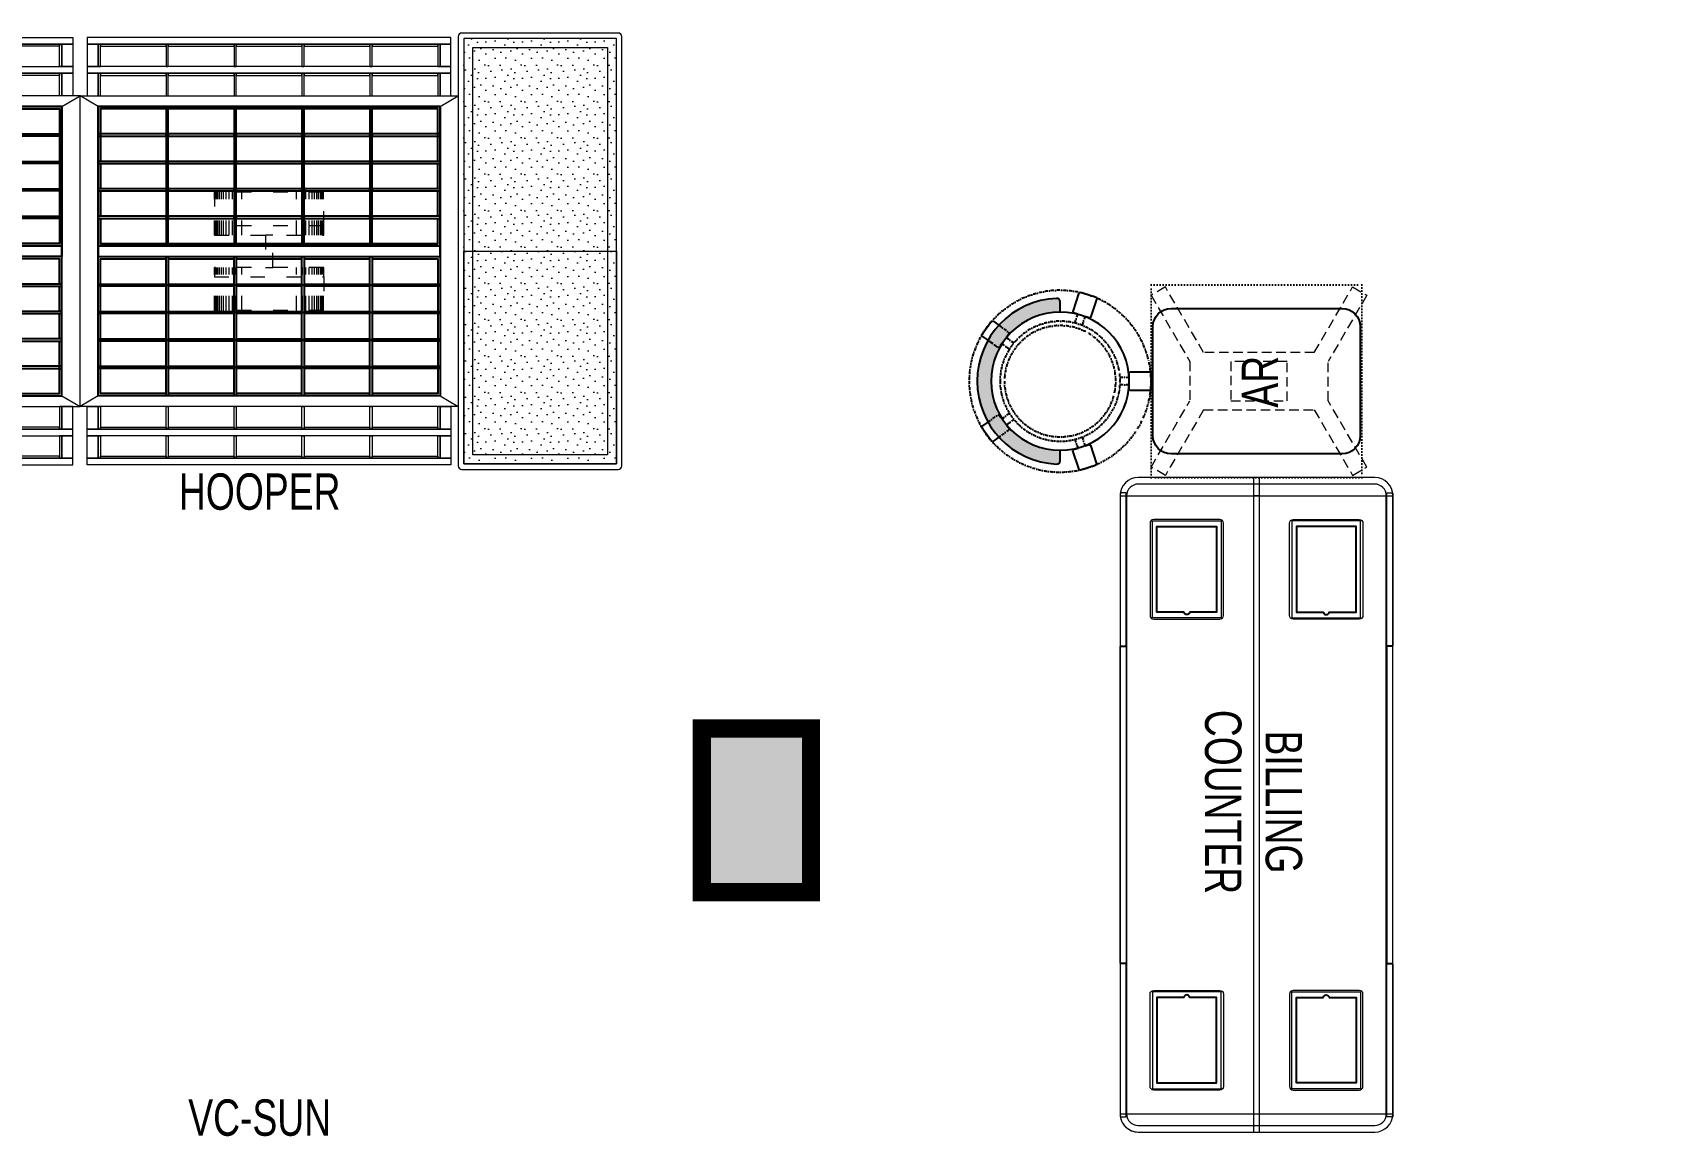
# Model space of a CAD drawing. Header units: feet. Extents: x 3559185 to 3582052, y -5471326 to -5463636.
# Drawn here: x 3564262 to 3568762, y -5468383 to -5465343 of the extents above; entities that cross this region are included whole.
import ezdxf

# ---------------------------------------------------------------- set-up
doc = ezdxf.new("R2010")
doc.units = ezdxf.units.FT
doc.header["$LTSCALE"] = 33
doc.header["$MEASUREMENT"] = 0
for name, pattern in [('ACAD_ISO03W100', [30, 12, -18]), ('DASHDOT2', [0.5, 0.25, -0.125, 0, -0.125]), ('DOT', [0.25, 0, -0.25]), ('HIDDEN2', [4.7624999999999975, 3.174999999999998, -1.587499999999999]), ('HIDDENX2', [0.75, 0.5, -0.25])]:
    doc.linetypes.add(name, pattern=pattern)
for name, color, linetype, lineweight in [('Column', 243, 'Continuous', 9), ('HATCH', 9, 'Continuous', 9), ('LENS-DIM', 252, 'Continuous', 5), ('LENS-HATCH', 251, 'Continuous', 5), ('LENS-TEXT', 31, 'Continuous', 5), ('LENS_DIMENSION', 193, 'Continuous', 0), ('LK-FF&E FLOOR', 1, 'Continuous', 9), ('LK-MIRROR', 133, 'Continuous', 13), ('LN-ELEVATION-1', 81, 'Continuous', 25), ('LN-ELEVATION-2', 103, 'Continuous', 20), ('LN-ELEVATION-3', 125, 'Continuous', 18), ('LN-ELEVATION-4', 145, 'Continuous', 13), ('LN-ELEVATION-5', 167, 'Continuous', 5), ('PLANO-TXT', 252, 'Continuous', 5)]:
    doc.layers.add(name, color=color, linetype=linetype, lineweight=lineweight)
doc.styles.add('LK TXT', font='GILC____.TTF', dxfattribs={"height": 100})

# ---------------------------------------------------------------- blocks, each defined once
blk = doc.blocks.new('A$C12d2271f')
at = {"layer": 'Column'}
h = blk.add_hatch(color=8, dxfattribs=at)
h.dxf.hatch_style = 1
h.paths.add_polyline_path([(-12700, 4050), (-12700, 3600), (-12400, 3600), (-12400, 4050)])
h.paths.add_polyline_path([(-12870, 7650), (-12870, 7400), (-12440, 7400), (-12440, 7650)])
h.paths.add_polyline_path([(-12870, 280), (-12870, 0), (-12440, 0), (-12440, 280)])
h.paths.add_polyline_path([(-15950, 4050), (-15950, 3600), (-15650, 3600), (-15650, 4050)])
h.paths.add_polyline_path([(-16110, 280), (-16110, 0), (-15680, 0), (-15680, 280)])
h.paths.add_polyline_path([(-19100, 280), (-19100, 0), (-18670, 0), (-18670, 280)])
h.paths.add_polyline_path([(-19100, 7650), (-19100, 7400), (-18670, 7400), (-18670, 7650)])
h.paths.add_polyline_path([(-16110, 7650), (-16110, 7400), (-15680, 7400), (-15680, 7650)])
h.paths.add_polyline_path([(-21990, 7650), (-21990, 7200), (-21690, 7200), (-21690, 7650)])
h.paths.add_polyline_path([(-21990, 4050), (-21990, 3600), (-21690, 3600), (-21690, 4050)])
h.paths.add_polyline_path([(-21990, 450), (-21990, 0), (-21690, 0), (-21690, 450)])
blk.add_lwpolyline([(-15950, 3600), (-15950, 4050), (-15650, 4050), (-15650, 3600)], close=True, dxfattribs=at)
blk = doc.blocks.new('ffgd')
at = {"layer": 'LN-ELEVATION-4', "linetype": 'ACAD_ISO03W100', "ltscale": 0.1}
blk.add_lwpolyline([(0, 47.31184294237753), (0, -41.46233547315932), (-20, -41.46233547315932), (-20, 47.31184294237753)], close=True, dxfattribs=at)
at = {"layer": 'LN-ELEVATION-5', "linetype": 'ACAD_ISO03W100', "ltscale": 0.1}
for p, q in [((-159.8999999999068, 165.715584376594), (-159.8999999999068, 47.31184294237753)), ((-159.6999999997206, 165.715584376594), (-159.6999999997206, 47.31184294237753)), ((-159.3999999999068, 165.715584376594), (-159.3999999999068, 47.31184294237753)), ((-159, 165.715584376594), (-159, 47.31184294237753)), ((-158.5, 165.715584376594), (-158.5, 47.31184294237753)), ((-157.8999999999068, 165.715584376594), (-157.8999999999068, 47.31184294237753)), ((-157.1000000000931, 165.715584376594), (-157.1000000000931, 47.31184294237753)), ((-156.1000000000931, 165.715584376594), (-156.1000000000931, 47.31184294237753)), ((-154.1000000000931, 165.715584376594), (-154.1000000000931, 47.31184294237753)), ((-151.1000000000931, 165.715584376594), (-151.1000000000931, 47.31184294237753)), ((-146.1000000000931, 165.715584376594), (-146.1000000000931, 47.31184294237753)), ((-141.1000000000931, 165.715584376594), (-141.1000000000931, 47.31184294237753)), ((-135.1000000000931, 165.715584376594), (-135.1000000000931, 47.31184294237753)), ((-128.1000000000931, 165.715584376594), (-128.1000000000931, 47.31184294237753)), ((-120.1000000000931, 165.715584376594), (-120.1000000000931, 47.31184294237753)), ((-111.1000000000931, 165.715584376594), (-111.1000000000931, 47.31184294237753)), ((-102.1000000000931, 165.715584376594), (-102.1000000000931, 47.31184294237753)), ((-85, 165.715584376594), (-85, 47.31184294237753)), ((65, 165.715584376594), (65, 47.31184294237753)), ((82.10000000009315, 165.715584376594), (82.10000000009315, 47.31184294237753)), ((91.10000000009312, 165.715584376594), (91.10000000009312, 47.31184294237753)), ((100.1000000000931, 165.715584376594), (100.1000000000931, 47.31184294237753)), ((108.1000000000931, 165.715584376594), (108.1000000000931, 47.31184294237753)), ((115.1000000000931, 165.715584376594), (115.1000000000931, 47.31184294237753)), ((121.1000000000931, 165.715584376594), (121.1000000000931, 47.31184294237753)), ((126.1000000000931, 165.715584376594), (126.1000000000931, 47.31184294237753)), ((131.1000000000931, 165.715584376594), (131.1000000000931, 47.31184294237753)), ((134.1000000000931, 165.715584376594), (134.1000000000931, 47.31184294237753)), ((136.1000000000931, 165.715584376594), (136.1000000000931, 47.31184294237753)), ((137.1000000000931, 165.715584376594), (137.1000000000931, 47.31184294237753)), ((137.8999999999068, 165.715584376594), (137.8999999999068, 47.31184294237753)), ((138.5, 165.715584376594), (138.5, 47.31184294237753)), ((139, 165.715584376594), (139, 47.31184294237753)), ((139.3999999999067, 165.715584376594), (139.3999999999067, 47.31184294237753)), ((139.6999999997206, 165.715584376594), (139.6999999997206, 47.31184294237753)), ((139.8999999999068, 165.715584376594), (139.8999999999068, 47.31184294237753)), ((-159.8999999999068, -41.46233547315932), (-159.8999999999068, -159.8660769073758)), ((-159.6999999997206, -41.46233547315932), (-159.6999999997206, -159.8660769073758)), ((-159.3999999999068, -41.46233547315932), (-159.3999999999068, -159.8660769073758)), ((-159, -41.46233547315932), (-159, -159.8660769073758)), ((-158.5, -41.46233547315932), (-158.5, -159.8660769073758)), ((-157.8999999999068, -41.46233547315932), (-157.8999999999068, -159.8660769073758)), ((-157.1000000000931, -41.46233547315932), (-157.1000000000931, -159.8660769073758)), ((-156.1000000000931, -41.46233547315932), (-156.1000000000931, -159.8660769073758)), ((-154.1000000000931, -41.46233547315932), (-154.1000000000931, -159.8660769073758)), ((-151.1000000000931, -41.46233547315932), (-151.1000000000931, -159.8660769073758)), ((-146.1000000000931, -41.46233547315932), (-146.1000000000931, -159.8660769073758)), ((-141.1000000000931, -41.46233547315932), (-141.1000000000931, -159.8660769073758)), ((-135.1000000000931, -41.46233547315932), (-135.1000000000931, -159.8660769073758)), ((-128.1000000000931, -41.46233547315932), (-128.1000000000931, -159.8660769073758)), ((-120.1000000000931, -41.46233547315932), (-120.1000000000931, -159.8660769073758)), ((-111.1000000000931, -41.46233547315932), (-111.1000000000931, -159.8660769073758)), ((-102.1000000000931, -41.46233547315932), (-102.1000000000931, -159.8660769073758)), ((-85, -41.46233547315932), (-85, -159.8660769073758)), ((65, -41.46233547315932), (65, -159.8660769073758)), ((82.10000000009315, -41.46233547315932), (82.10000000009315, -159.8660769073758)), ((91.10000000009312, -41.46233547315932), (91.10000000009312, -159.8660769073758)), ((100.1000000000931, -41.46233547315932), (100.1000000000931, -159.8660769073758)), ((108.1000000000931, -41.46233547315932), (108.1000000000931, -159.8660769073758)), ((115.1000000000931, -41.46233547315932), (115.1000000000931, -159.8660769073758)), ((121.1000000000931, -41.46233547315932), (121.1000000000931, -159.8660769073758)), ((126.1000000000931, -41.46233547315932), (126.1000000000931, -159.8660769073758)), ((131.1000000000931, -41.46233547315932), (131.1000000000931, -159.8660769073758)), ((134.1000000000931, -41.46233547315932), (134.1000000000931, -159.8660769073758)), ((136.1000000000931, -41.46233547315932), (136.1000000000931, -159.8660769073758)), ((137.1000000000931, -41.46233547315932), (137.1000000000931, -159.8660769073758)), ((137.8999999999068, -41.46233547315932), (137.8999999999068, -159.8660769073758)), ((138.5, -41.46233547315932), (138.5, -159.8660769073758)), ((139, -41.46233547315932), (139, -159.8660769073758)), ((139.3999999999067, -41.46233547315932), (139.3999999999067, -159.8660769073758)), ((139.6999999997206, -41.46233547315932), (139.6999999997206, -159.8660769073758)), ((139.8999999999068, -41.46233547315932), (139.8999999999068, -159.8660769073758))]:
    blk.add_line(p, q, dxfattribs=at)
for points in [[(140, 72.9897628070321), (140, 165.715584376594), (-160, 165.715584376594), (-160, 72.9897628070321)], [(140, -67.14025533781387), (140, -159.8660769073758), (-160, -159.8660769073758), (-160, -67.14025533781387)]]:
    blk.add_lwpolyline(points, dxfattribs=at)
for points in [[(140, 72.9897628070321), (140, 47.31184294237753), (-160, 47.31184294237753), (-160, 72.9897628070321)], [(140, -41.46233547315932), (140, -67.14025533781387), (-160, -67.14025533781387), (-160, -41.46233547315932)]]:
    blk.add_lwpolyline(points, close=True, dxfattribs=at)
blk = doc.blocks.new('EURO 1040 x 1175')
at = {"layer": 'LN-ELEVATION-1'}
for points in [[(-470, -327.434990927577), (470, -327.434990927577), (470, 467.5650090724229), (-470, 467.5650090724229)], [(-470, 85.06500907242298), (470, 85.06500907242298), (470, 467.5650090724229), (-470, 467.5650090724229)], [(-283.2000000029802, 85.06500907242298), (-277.2000000029802, 85.06500907242298), (-277.2000000029802, 467.5650090724229), (-283.2000000029802, 467.5650090724229)], [(-96.40000000596046, 85.06500907242298), (-90.40000000596045, 85.06500907242298), (-90.40000000596045, 467.5650090724229), (-96.40000000596046, 467.5650090724229)], [(90.3999999910593, 85.06500907242298), (96.3999999910593, 85.06500907242298), (96.3999999910593, 467.5650090724229), (90.3999999910593, 467.5650090724229)], [(277.1999999880791, 85.06500907242298), (283.1999999880791, 85.06500907242298), (283.1999999880791, 467.5650090724229), (277.1999999880791, 467.5650090724229)], [(-470.0000000149008, 386.565009072423), (-283.2000000029802, 386.565009072423), (-283.2000000029802, 392.565009072423), (-470.0000000149008, 392.565009072423)], [(-277.2000000178814, 386.565009072423), (-96.40000000596046, 386.565009072423), (-96.40000000596046, 392.565009072423), (-277.2000000178814, 392.565009072423)], [(-90.40000002086165, 386.565009072423), (90.3999999910593, 386.565009072423), (90.3999999910593, 392.565009072423), (-90.40000002086165, 392.565009072423)], [(96.39999997615817, 386.565009072423), (277.1999999880791, 386.565009072423), (277.1999999880791, 392.565009072423), (96.39999997615817, 392.565009072423)], [(283.1999999880791, 386.565009072423), (470, 386.565009072423), (470, 392.565009072423), (283.1999999880791, 392.565009072423)], [(-470.0000000149008, 311.190009072423), (-283.2000000029802, 311.190009072423), (-283.2000000029802, 317.190009072423), (-470.0000000149008, 317.190009072423)], [(-277.2000000178814, 311.190009072423), (-96.40000000596046, 311.190009072423), (-96.40000000596046, 317.190009072423), (-277.2000000178814, 317.190009072423)], [(-90.40000002086165, 311.190009072423), (90.3999999910593, 311.190009072423), (90.3999999910593, 317.190009072423), (-90.40000002086165, 317.190009072423)], [(96.39999997615817, 311.190009072423), (277.1999999880791, 311.190009072423), (277.1999999880791, 317.190009072423), (96.39999997615817, 317.190009072423)], [(283.1999999880791, 311.190009072423), (470, 311.190009072423), (470, 317.190009072423), (283.1999999880791, 317.190009072423)], [(-470.0000000149008, 235.815009072423), (-283.2000000029802, 235.815009072423), (-283.2000000029802, 241.815009072423), (-470.0000000149008, 241.815009072423)], [(-277.2000000178814, 235.815009072423), (-96.40000000596046, 235.815009072423), (-96.40000000596046, 241.815009072423), (-277.2000000178814, 241.815009072423)], [(-90.40000002086165, 235.815009072423), (90.3999999910593, 235.815009072423), (90.3999999910593, 241.815009072423), (-90.40000002086165, 241.815009072423)], [(96.39999997615817, 235.815009072423), (277.1999999880791, 235.815009072423), (277.1999999880791, 241.815009072423), (96.39999997615817, 241.815009072423)], [(283.1999999880791, 235.815009072423), (470, 235.815009072423), (470, 241.815009072423), (283.1999999880791, 241.815009072423)], [(-470.0000000149008, 160.440009072423), (-283.2000000029802, 160.440009072423), (-283.2000000029802, 166.440009072423), (-470.0000000149008, 166.440009072423)], [(-277.2000000178814, 160.440009072423), (-96.40000000596046, 160.440009072423), (-96.40000000596046, 166.440009072423), (-277.2000000178814, 166.440009072423)], [(-90.40000002086165, 160.440009072423), (90.3999999910593, 160.440009072423), (90.3999999910593, 166.440009072423), (-90.40000002086165, 166.440009072423)], [(96.39999997615817, 160.440009072423), (277.1999999880791, 160.440009072423), (277.1999999880791, 166.440009072423), (96.39999997615817, 166.440009072423)], [(283.1999999880791, 160.440009072423), (470, 160.440009072423), (470, 166.440009072423), (283.1999999880791, 166.440009072423)], [(-470, 85.06500907242298), (470, 85.06500907242298), (470, 55.06500907242298), (-470, 55.06500907242298)], [(-470, 55.06500907242298), (470, 55.06500907242298), (470, -327.434990927577), (-470, -327.434990927577)], [(-283.2000000029802, 55.06500907242298), (-277.2000000029802, 55.06500907242298), (-277.2000000029802, -327.434990927577), (-283.2000000029802, -327.434990927577)], [(-96.40000000596046, 55.06500907242298), (-90.40000000596045, 55.06500907242298), (-90.40000000596045, -327.434990927577), (-96.40000000596046, -327.434990927577)], [(90.3999999910593, 55.06500907242298), (96.3999999910593, 55.06500907242298), (96.3999999910593, -327.434990927577), (90.3999999910593, -327.434990927577)], [(277.1999999880791, 55.06500907242298), (283.1999999880791, 55.06500907242298), (283.1999999880791, -327.434990927577), (277.1999999880791, -327.434990927577)], [(-470.0000000149008, -20.30999092757702), (-283.2000000029802, -20.30999092757702), (-283.2000000029802, -26.30999092757702), (-470.0000000149008, -26.30999092757702)], [(-277.2000000178814, -20.30999092757702), (-96.40000000596046, -20.30999092757702), (-96.40000000596046, -26.30999092757702), (-277.2000000178814, -26.30999092757702)], [(-90.40000002086165, -20.30999092757702), (90.3999999910593, -20.30999092757702), (90.3999999910593, -26.30999092757702), (-90.40000002086165, -26.30999092757702)], [(96.39999997615817, -20.30999092757702), (277.1999999880791, -20.30999092757702), (277.1999999880791, -26.30999092757702), (96.39999997615817, -26.30999092757702)], [(283.1999999880791, -20.30999092757702), (470, -20.30999092757702), (470, -26.30999092757702), (283.1999999880791, -26.30999092757702)], [(-470.0000000149008, -95.68499092757702), (-283.2000000029802, -95.68499092757702), (-283.2000000029802, -101.684990927577), (-470.0000000149008, -101.684990927577)], [(-277.2000000178814, -95.68499092757702), (-96.40000000596046, -95.68499092757702), (-96.40000000596046, -101.684990927577), (-277.2000000178814, -101.684990927577)], [(-90.40000002086165, -95.68499092757702), (90.3999999910593, -95.68499092757702), (90.3999999910593, -101.684990927577), (-90.40000002086165, -101.684990927577)], [(96.39999997615817, -95.68499092757702), (277.1999999880791, -95.68499092757702), (277.1999999880791, -101.684990927577), (96.39999997615817, -101.684990927577)], [(283.1999999880791, -95.68499092757702), (470, -95.68499092757702), (470, -101.684990927577), (283.1999999880791, -101.684990927577)], [(-470.0000000149008, -171.059990927577), (-283.2000000029802, -171.059990927577), (-283.2000000029802, -177.059990927577), (-470.0000000149008, -177.059990927577)], [(-277.2000000178814, -171.059990927577), (-96.40000000596046, -171.059990927577), (-96.40000000596046, -177.059990927577), (-277.2000000178814, -177.059990927577)], [(-90.40000002086165, -171.059990927577), (90.3999999910593, -171.059990927577), (90.3999999910593, -177.059990927577), (-90.40000002086165, -177.059990927577)], [(96.39999997615817, -171.059990927577), (277.1999999880791, -171.059990927577), (277.1999999880791, -177.059990927577), (96.39999997615817, -177.059990927577)], [(283.1999999880791, -171.059990927577), (470, -171.059990927577), (470, -177.059990927577), (283.1999999880791, -177.059990927577)], [(-470.0000000149008, -246.434990927577), (-283.2000000029802, -246.434990927577), (-283.2000000029802, -252.434990927577), (-470.0000000149008, -252.434990927577)], [(-277.2000000178814, -246.434990927577), (-96.40000000596046, -246.434990927577), (-96.40000000596046, -252.434990927577), (-277.2000000178814, -252.434990927577)], [(-90.40000002086165, -246.434990927577), (90.3999999910593, -246.434990927577), (90.3999999910593, -252.434990927577), (-90.40000002086165, -252.434990927577)], [(96.39999997615817, -246.434990927577), (277.1999999880791, -246.434990927577), (277.1999999880791, -252.434990927577), (96.39999997615817, -252.434990927577)], [(283.1999999880791, -246.434990927577), (470, -246.434990927577), (470, -252.434990927577), (283.1999999880791, -252.434990927577)]]:
    blk.add_lwpolyline(points, close=True, dxfattribs=at)
for points in [[(-283.2000000029802, 461.5650090724228), (-464, 461.5650090724228), (-464, 317.190009072423)], [(-96.40000000596046, 461.5650090724228), (-277.2000000029802, 461.5650090724228)], [(90.3999999910593, 461.5650090724228), (-90.40000000596045, 461.5650090724228)], [(277.1999999880791, 461.5650090724228), (96.3999999910593, 461.5650090724228)], [(464, 317.190009072423), (464, 461.5650090724228), (283.1999999880791, 461.5650090724228)], [(-464, 311.190009072423), (-464, 241.815009072423)], [(464, 241.815009072423), (464, 311.190009072423)], [(-464, 235.815009072423), (-464, 166.440009072423)], [(464, 166.440009072423), (464, 235.815009072423)], [(-464, 160.440009072423), (-464, 91.06500907242297), (-283.2000000029802, 91.06500907242297)], [(283.1999999880791, 91.06500907242297), (464, 91.06500907242297), (464, 160.440009072423)], [(-277.2000000029802, 91.06500907242297), (-96.40000000596046, 91.06500907242297)], [(-90.40000000596045, 91.06500907242297), (90.3999999910593, 91.06500907242297)], [(96.3999999910593, 91.06500907242297), (277.1999999880791, 91.06500907242297)], [(-464, -20.30999092757702), (-464, 49.06500907242298), (-283.2000000029802, 49.06500907242298)], [(-277.2000000029802, 49.06500907242298), (-96.40000000596046, 49.06500907242298)], [(-90.40000000596045, 49.06500907242298), (90.3999999910593, 49.06500907242298)], [(96.3999999910593, 49.06500907242298), (277.1999999880791, 49.06500907242298)], [(283.1999999880791, 49.06500907242298), (464, 49.06500907242298), (464, -20.30999092757702)], [(-464, -95.68499092757702), (-464, -26.30999092757702)], [(464, -26.30999092757702), (464, -95.68499092757702)], [(-464, -171.059990927577), (-464, -101.684990927577)], [(464, -101.684990927577), (464, -171.059990927577)], [(-283.2000000029802, -321.434990927577), (-464, -321.434990927577), (-464, -177.059990927577)], [(464, -177.059990927577), (464, -321.434990927577), (283.1999999880791, -321.434990927577)], [(-96.40000000596046, -321.434990927577), (-277.2000000029802, -321.434990927577)], [(90.3999999910593, -321.434990927577), (-90.40000000596045, -321.434990927577)], [(277.1999999880791, -321.434990927577), (96.3999999910593, -321.434990927577)]]:
    blk.add_lwpolyline(points, dxfattribs=at)
at = {"layer": 'LN-ELEVATION-2'}
blk.add_lwpolyline([(-520, -357.434990927577), (520, -357.434990927577), (520, 497.5650090724228), (-520, 497.5650090724228)], close=True, dxfattribs=at)
for points in [[(-470, 467.5650090724229), (-520, 497.5650090724228)], [(470, 467.5650090724229), (520, 497.5650090724228)], [(-470, -327.434990927577), (-520, -357.434990927577)], [(470, -327.434990927577), (520, -357.434990927577)]]:
    blk.add_lwpolyline(points, dxfattribs=at)
at = {"layer": 'LN-ELEVATION-3'}
for points in [[(-500, 559.5650090724229), (500, 559.5650090724229), (500, 577.5650090724228), (-500, 577.5650090724228)], [(-500, 497.5650090724228), (-470, 497.5650090724228), (-470, 559.5650090724229), (-500, 559.5650090724229)], [(470, 497.5650090724228), (500, 497.5650090724228), (500, 559.5650090724229), (470, 559.5650090724229)], [(-500, -357.434990927577), (-470, -357.434990927577), (-470, -419.434990927577), (-500, -419.434990927577)], [(470, -357.434990927577), (500, -357.434990927577), (500, -419.434990927577), (470, -419.434990927577)], [(-500, -419.434990927577), (500, -419.434990927577), (500, -437.4349909275768), (-500, -437.4349909275768)]]:
    blk.add_lwpolyline(points, close=True, dxfattribs=at)
at = {"layer": 'LN-ELEVATION-4'}
for points in [[(-500, 639.5650090724228), (500, 639.5650090724228), (500, 657.565009072423), (-500, 657.565009072423)], [(-500, 577.5650090724228), (-470, 577.5650090724228), (-470, 639.5650090724228), (-500, 639.5650090724228)], [(470, 577.5650090724228), (500, 577.5650090724228), (500, 639.5650090724228), (470, 639.5650090724228)], [(-470, 497.5650090724228), (-464, 497.5650090724228), (-464, 559.5650090724229), (-470, 559.5650090724229)], [(-464, 553.565009072423), (-283.2000000029802, 553.565009072423), (-283.2000000029802, 559.5650090724229), (-464, 559.5650090724229)], [(-283.2000000029802, 497.5650090724228), (-277.2000000029802, 497.5650090724228), (-277.2000000029802, 559.5650090724229), (-283.2000000029802, 559.5650090724229)], [(-277.2000000029802, 553.565009072423), (-96.40000000596046, 553.565009072423), (-96.40000000596046, 559.5650090724229), (-277.2000000029802, 559.5650090724229)], [(-96.40000000596046, 497.5650090724228), (-90.40000000596045, 497.5650090724228), (-90.40000000596045, 559.5650090724229), (-96.40000000596046, 559.5650090724229)], [(-90.40000000596045, 553.565009072423), (90.3999999910593, 553.565009072423), (90.3999999910593, 559.5650090724229), (-90.40000000596045, 559.5650090724229)], [(90.3999999910593, 497.5650090724228), (96.3999999910593, 497.5650090724228), (96.3999999910593, 559.5650090724229), (90.3999999910593, 559.5650090724229)], [(96.3999999910593, 553.565009072423), (277.1999999880791, 553.565009072423), (277.1999999880791, 559.5650090724229), (96.3999999910593, 559.5650090724229)], [(277.1999999880791, 497.5650090724228), (283.1999999880791, 497.5650090724228), (283.1999999880791, 559.5650090724229), (277.1999999880791, 559.5650090724229)], [(283.1999999880791, 553.565009072423), (463.9999999850988, 553.565009072423), (463.9999999850988, 559.5650090724229), (283.1999999880791, 559.5650090724229)], [(464, 497.5650090724228), (470, 497.5650090724228), (470, 559.5650090724229), (464, 559.5650090724229)], [(-470, -357.434990927577), (-464, -357.434990927577), (-464, -419.434990927577), (-470, -419.434990927577)], [(-283.2000000029802, -357.434990927577), (-277.2000000029802, -357.434990927577), (-277.2000000029802, -419.434990927577), (-283.2000000029802, -419.434990927577)], [(-96.40000000596046, -357.434990927577), (-90.40000000596045, -357.434990927577), (-90.40000000596045, -419.434990927577), (-96.40000000596046, -419.434990927577)], [(90.3999999910593, -357.434990927577), (96.3999999910593, -357.434990927577), (96.3999999910593, -419.434990927577), (90.3999999910593, -419.434990927577)], [(277.1999999880791, -357.434990927577), (283.1999999880791, -357.434990927577), (283.1999999880791, -419.434990927577), (277.1999999880791, -419.434990927577)], [(464, -357.434990927577), (470, -357.434990927577), (470, -419.434990927577), (464, -419.434990927577)], [(-500, -437.4349909275768), (-470, -437.4349909275768), (-470, -499.4349909275769), (-500, -499.4349909275769)], [(-464, -413.4349909275768), (-283.2000000029802, -413.4349909275768), (-283.2000000029802, -419.434990927577), (-464, -419.434990927577)], [(-277.2000000029802, -413.4349909275768), (-96.40000000596046, -413.4349909275768), (-96.40000000596046, -419.434990927577), (-277.2000000029802, -419.434990927577)], [(-90.40000000596045, -413.4349909275768), (90.3999999910593, -413.4349909275768), (90.3999999910593, -419.434990927577), (-90.40000000596045, -419.434990927577)], [(96.3999999910593, -413.4349909275768), (277.1999999880791, -413.4349909275768), (277.1999999880791, -419.434990927577), (96.3999999910593, -419.434990927577)], [(283.1999999880791, -413.4349909275768), (463.9999999850988, -413.4349909275768), (463.9999999850988, -419.434990927577), (283.1999999880791, -419.434990927577)], [(470, -437.4349909275768), (500, -437.4349909275768), (500, -499.4349909275769), (470, -499.4349909275769)], [(-500, -499.4349909275769), (500, -499.4349909275769), (500, -517.434990927577), (-500, -517.434990927577)]]:
    blk.add_lwpolyline(points, close=True, dxfattribs=at)
at = {"layer": 'LN-ELEVATION-5'}
for points in [[(-470, 577.5650090724228), (-464, 577.5650090724228), (-464, 639.5650090724228), (-470, 639.5650090724228)], [(-464, 633.565009072423), (-283.2000000029802, 633.565009072423), (-283.2000000029802, 639.5650090724228), (-464, 639.5650090724228)], [(-283.2000000029802, 577.5650090724228), (-277.2000000029802, 577.5650090724228), (-277.2000000029802, 639.5650090724228), (-283.2000000029802, 639.5650090724228)], [(-277.2000000029802, 633.565009072423), (-96.40000000596046, 633.565009072423), (-96.40000000596046, 639.5650090724228), (-277.2000000029802, 639.5650090724228)], [(-96.40000000596046, 577.5650090724228), (-90.40000000596045, 577.5650090724228), (-90.40000000596045, 639.5650090724228), (-96.40000000596046, 639.5650090724228)], [(-90.40000000596045, 633.565009072423), (90.3999999910593, 633.565009072423), (90.3999999910593, 639.5650090724228), (-90.40000000596045, 639.5650090724228)], [(90.3999999910593, 577.5650090724228), (96.3999999910593, 577.5650090724228), (96.3999999910593, 639.5650090724228), (90.3999999910593, 639.5650090724228)], [(96.3999999910593, 633.565009072423), (277.1999999880791, 633.565009072423), (277.1999999880791, 639.5650090724228), (96.3999999910593, 639.5650090724228)], [(277.1999999880791, 577.5650090724228), (283.1999999880791, 577.5650090724228), (283.1999999880791, 639.5650090724228), (277.1999999880791, 639.5650090724228)], [(283.1999999880791, 633.565009072423), (463.9999999850988, 633.565009072423), (463.9999999850988, 639.5650090724228), (283.1999999880791, 639.5650090724228)], [(464, 577.5650090724228), (470, 577.5650090724228), (470, 639.5650090724228), (464, 639.5650090724228)], [(-470, -437.4349909275768), (-464, -437.4349909275768), (-464, -499.4349909275769), (-470, -499.4349909275769)], [(-283.2000000029802, -437.4349909275768), (-277.2000000029802, -437.4349909275768), (-277.2000000029802, -499.4349909275769), (-283.2000000029802, -499.4349909275769)], [(-96.40000000596046, -437.4349909275768), (-90.40000000596045, -437.4349909275768), (-90.40000000596045, -499.4349909275769), (-96.40000000596046, -499.4349909275769)], [(90.3999999910593, -437.4349909275768), (96.3999999910593, -437.4349909275768), (96.3999999910593, -499.4349909275769), (90.3999999910593, -499.4349909275769)], [(277.1999999880791, -437.4349909275768), (283.1999999880791, -437.4349909275768), (283.1999999880791, -499.4349909275769), (277.1999999880791, -499.4349909275769)], [(464, -437.4349909275768), (470, -437.4349909275768), (470, -499.4349909275769), (464, -499.4349909275769)], [(-464, -493.4349909275769), (-283.2000000029802, -493.4349909275769), (-283.2000000029802, -499.4349909275769), (-464, -499.4349909275769)], [(-277.2000000029802, -493.4349909275769), (-96.40000000596046, -493.4349909275769), (-96.40000000596046, -499.4349909275769), (-277.2000000029802, -499.4349909275769)], [(-90.40000000596045, -493.4349909275769), (90.3999999910593, -493.4349909275769), (90.3999999910593, -499.4349909275769), (-90.40000000596045, -499.4349909275769)], [(96.3999999910593, -493.4349909275769), (277.1999999880791, -493.4349909275769), (277.1999999880791, -499.4349909275769), (96.3999999910593, -499.4349909275769)], [(283.1999999880791, -493.4349909275769), (463.9999999850988, -493.4349909275769), (463.9999999850988, -499.4349909275769), (283.1999999880791, -499.4349909275769)]]:
    blk.add_lwpolyline(points, close=True, dxfattribs=at)
at = {"layer": 'LENS-DIM'}
blk.add_blockref('ffgd', (10, 67.14025533781387), dxfattribs=at)
blk = doc.blocks.new('I-PAD Frame')
at = {"color": 3, "linetype": 'Continuous'}
blk.add_lwpolyline([(357868.7410323084, -232321.1361381283), (358122.7410323085, -232321.1361381283, 0.4142135623713902), (358132.7410323086, -232311.1361381283), (358132.7410323086, -232129.1361381283, 0.4142135623713902), (358122.7410323085, -232119.1361381283), (357868.7410323084, -232119.1361381283, 0.4142135623713902), (357858.7410323085, -232129.1361381283), (357858.7410323085, -232311.1361381283, 0.4142135623713902)], format="xyb", close=True, dxfattribs=at)
at = {"color": 3, "linetype": 'Continuous', "lineweight": 25}
blk.add_lwpolyline([(358113.2410323085, -232229.6755301424), (358113.2410323085, -232302.1361381283), (357878.2410323086, -232302.1361381283), (357878.2410323086, -232138.1361381283), (358113.2410323085, -232138.1361381283), (358113.2410323085, -232210.5967461141, 0.3275382217372251), (358114.6410323081, -232212.5046245168, -0.733799385757267), (358114.6410323086, -232227.7676517396, 0.3275382217372252)], format="xyb", close=True, dxfattribs=at)
blk = doc.blocks.new('Billing Counter 1800')
at = {"color": 5, "linetype": 'HIDDENX2', "ltscale": 0.025}
for p, q in [((-849.9999978118577, -374.9978339364752), (-850.0000002956948, 375)), ((849.9999976539983, -374.9978339364752), (850.0000001378356, 375))]:
    blk.add_line(p, q, dxfattribs=at)
at = {"color": 0, "linetype": 'Continuous'}
for p, q in [((850, 375), (-850, 375)), ((900, -325), (900, 325)), ((-850, -375), (850, -375))]:
    blk.add_line(p, q, dxfattribs=at)
at = {"color": 2, "linetype": 'Continuous'}
blk.add_line((849, -375), (849.9999976539983, -374.9978339364752), dxfattribs=at)
at = {"color": 2, "linetype": 'HIDDENX2', "ltscale": 0.025}
for points in [[(-857.9999984272289, 375), (-437.4115580061916, 375), (-437.4115580851212, 358), (-857.9999985061586, 358)], [(435.3333326776046, 375), (-435.2551077436656, 375), (-435.2551076647359, 358), (435.3333327565342, 358)], [(437.3333327565342, 375), (857.9217731775715, 375), (857.9217730986419, 358), (437.3333326776046, 358)], [(-857.9999984272289, -375), (-437.4115580061916, -375), (-437.4115580851212, -358), (-857.9999985061586, -358)], [(435.3333326776046, -375), (-435.2551077436656, -375), (-435.2551076647359, -358), (435.3333327563014, -358)], [(437.3333327563013, -375), (857.9217731775715, -375), (857.9217730986419, -358), (437.3333326776046, -358)]]:
    blk.add_lwpolyline(points, close=True, dxfattribs=at)
at = {"color": 5, "linetype": 'Continuous'}
for points in [[(-780.9166655030566, 97.25000000000001), (-513.9166655030567, 97.25000000000001), (-513.9166655030567, 286.25), (-780.9166655030566, 286.25)], [(780.9166655030566, 97.25000000000001), (513.9166655030567, 97.25000000000001), (513.9166655030567, 286.25), (780.9166655030566, 286.25)], [(-780.9166655030566, -97.25000000000001), (-513.9166655030567, -97.25000000000001), (-513.9166655030567, -286.25), (-780.9166655030566, -286.25)], [(780.9166655030566, -97.25000000000001), (513.9166655030567, -97.25000000000001), (513.9166655030567, -286.25), (780.9166655030566, -286.25)]]:
    blk.add_lwpolyline(points, close=True, dxfattribs=at)
at = {"color": 5, "linetype": 'HIDDENX2', "ltscale": 0.025}
blk.add_lwpolyline([(850, 8.5), (-850, 8.5), (-850, -8.5), (850, -8.5)], close=True, dxfattribs=at)
at = {"color": 0, "linetype": 'Continuous'}
for centre, radius, start, end in [((-850, 325), 50.0000000000291, 90, 180), ((849.999999999767, 325), 50.00000000005822, 0, 90), ((849.999999999767, -325), 50.0000000000291, 270, 0)]:
    blk.add_arc(centre, radius, start, end, dxfattribs=at)
at = {"layer": 'LN-ELEVATION-2'}
blk.add_line((-900, 325), (-900, -325), dxfattribs=at)
for points in [[(850, 375), (-850, 375, 0.4142135623725836), (-900, 325), (-900, -325, 0.4142135623725836), (-850, -375), (850, -375, 0.4142135623725837), (900, -325), (900, 325, 0.4142135623725836)], [(850, 357), (-850, 357, 0.4142135623730951), (-882, 325), (-882, -325, 0.4142135623730951), (-850, -357), (850, -357, 0.4142135623730951), (882, -325), (882, 325, 0.4142135623730951)]]:
    blk.add_lwpolyline(points, format="xyb", close=True, dxfattribs=at)
blk.add_lwpolyline([(-900, -8.5), (900, -8.5), (900, 8.5), (-900, 8.5)], close=True, dxfattribs=at)
blk.add_arc((-850, -325), 50.00000000005822, 180, 270, dxfattribs=at)
at = {"color": 2, "linetype": 'Continuous', "xscale": -1, "rotation": 180}
blk.add_blockref('I-PAD Frame', (-358643.1576978308, -232028.3861380983), dxfattribs=at)
at = {"color": 2, "linetype": 'Continuous', "rotation": 180}
blk.add_blockref('I-PAD Frame', (358643.1576977922, -232028.3861381579), dxfattribs=at)
at = {"color": 2, "linetype": 'Continuous'}
blk.add_blockref('I-PAD Frame', (-358643.1576978113, 232028.3861381281), dxfattribs=at)
at = {"color": 2, "linetype": 'Continuous', "xscale": -1}
blk.add_blockref('I-PAD Frame', (358643.1576978117, 232028.3861381281), dxfattribs=at)
at = {"layer": 'LENS-TEXT', "color": 0, "linetype": 'Continuous', "ltscale": 3, "insert": (-7.865375894587486, -8.871815700083971), "char_height": 100, "attachment_point": 5, "style": 'LK TXT'}
blk.add_mtext_dynamic_manual_height_columns('BILLING COUNTER', width=353.0555573365615, gutter_width=0.5, heights=[0], dxfattribs=at)
blk = doc.blocks.new('AR')
at = {"layer": 'LN-ELEVATION-2', "linetype": 'DOT', "lineweight": 25}
blk.add_lwpolyline([(0, 13.41378593863919), (530, 13.41378593863919), (530, 593.4137859386392), (0, 593.4137859386392)], close=True, dxfattribs=at)
at = {"layer": 'LN-ELEVATION-2', "lineweight": 25}
blk.add_lwpolyline([(465, 68.22063546301797), (465, 538.2206354630179, 0.4142135623730951), (415, 588.2206354630177), (115, 588.2206354630177, 0.4142135623730951), (65, 538.2206354630179), (65, 68.22063546301797, 0.4142135623730951), (115, 18.22063546301797), (415, 18.22063546301797, 0.4142135623730951)], format="xyb", close=True, dxfattribs=at)
at = {"layer": 'LN-ELEVATION-4', "linetype": 'HIDDEN2', "ltscale": 0.25}
for points in [[(185.8456009030342, 448.8780772723258), (5.888936847448348, 554.0078910568263), (28.48512306064368, 593.350836840691), (211.0874861851335, 486.6754184374586)], [(344.154399111867, 448.8780772762837), (524.1110631600021, 554.0078910947777), (501.5148769393563, 593.3508368753828), (318.9125138223171, 486.6754184374586)], [(211.0874861851335, 486.6754184376913), (318.9125138223171, 486.6754184376913)], [(185.8456009030342, 144.472759603057), (185.8456009030342, 448.8780772723258)], [(344.154399111867, 448.8780772762837), (344.154399111867, 144.4727595990989)], [(185.8456009030342, 144.472759603057), (5.888936847448348, 39.34294581855647), (28.48512306064368, 3.46917659e-08), (211.0874861851335, 106.6754184379242)], [(344.154399111867, 144.4727595990989), (524.1110631600021, 39.34294578060508), (501.5148769393563, 0), (318.9125138223171, 106.6754184379242)], [(318.9125138223171, 106.6754184376914), (211.0874861851335, 106.6754184376914)]]:
    blk.add_lwpolyline(points, dxfattribs=at)
blk.add_lwpolyline([(210.8456009030342, 373.9866790841333), (319.154399111867, 373.9866790841333), (319.154399111867, 219.3641577917151), (210.8456009030342, 219.3641577917151)], close=True, dxfattribs=at)
blk = doc.blocks.new('DR STOOL')
at = {"layer": 'HATCH'}
h = blk.add_hatch(dxfattribs=at)
h.set_pattern_fill('ANSI36', color=250, angle=-90.00000000000001)
h.set_pattern_definition([(315, (-227.8099174643867, 917.3997257252777), (6.173926083235043, -1.683798022700468), [7.9375, -1.587499999999999, 0, -1.587499999999999])])
edge = h.paths.add_edge_path()
edge.add_line((-190.0000000041909, 4.511094e-10), (-218.6899174675346, 4.511094e-10))
edge.add_arc((-218.6899174670689, 9.120000000388245), 9.119999999940092, 177.6119845363388, 269.9999999996136, ccw=False)
edge.add_arc((-1.8626451e-09, 3.565219e-10), 228.000000002257, 2.3880154632688004, 177.6119845367313, ccw=False)
edge.add_arc((218.6899174633436, 9.120000000497384), 9.120000000051716, -90.00000000034493, 2.3880154629299, ccw=False)
edge.add_line((218.6899174633436, 4.511094e-10), (190, 4.511094e-10))
edge.add_arc((-1.8626451e-09, 4.511094e-10), 190.000000001979, -1.27e-14, 180)
at = {"layer": 'LN-ELEVATION-1', "color": 1, "ltscale": 100}
for p, q in [((-165.2704676063731, 189.0243927398114), (-165.9069543029182, 185.0820035930228)), ((-165.9069543029182, 185.0820035930228), (-153.8003208162263, 168.3135803133482)), ((-128.6221585394814, 215.4841044476634), (-165.2704676063731, 189.0243927398114)), ((-124.7228340068832, 214.8545704018979), (-128.6221585394814, 215.4841044476634)), ((-112.6981821293011, 198.1996966340157), (-124.7228340068832, 214.8545704018979)), ((124.7553772013634, 214.9803744515593), (112.5488144652918, 198.2845540212292)), ((128.7014972954057, 215.5933048763618), (124.7553772013634, 214.9803744515593)), ((128.7014972954057, 215.5933048763618), (124.7553772013634, 214.9803744515593)), ((165.1911288509145, 188.915192311113), (128.7014972954057, 215.5933048763618)), ((165.1911288509145, 188.915192311113), (128.7014972954057, 215.5933048763618)), ((153.6734594982117, 168.4294150282658), (165.7973639420234, 185.0121775862135)), ((165.7973639420234, 185.0121775862135), (165.1911288509145, 188.915192311113)), ((165.7973639420234, 185.0121775862135), (165.1911288509145, 188.915192311113)), ((-191.2928382232785, -35.45407700946089), (-242.9550312487409, -52.24013893969095)), ((-187.9259491492994, -37.1695928365807), (-191.2928382232785, -35.45407700946089)), ((-184.1424400564283, -48.81403796559607), (-187.9259491492994, -37.1695928365807)), ((188.0651108901948, -36.96233201187715), (184.0504167033359, -49.19388854173303)), ((191.3981811110861, -35.27656588272658), (188.0651108901948, -36.96233201187715)), ((243.0100176925771, -52.21682526778022), (191.3981811110861, -35.27656588272658)), ((-242.9550312487409, -52.24013893969095), (-244.7482102331705, -55.75945052818861)), ((-244.7482102331705, -55.75945052818861), (-230.7800458371639, -98.74904560100549)), ((-227.2218665438704, -100.5620286722478), (-175.5596735184081, -83.7759667420105)), ((-173.8639617776498, -80.4479453730819), (-177.8421125086024, -68.2044548037811)), ((-175.5596735184081, -83.7759667420105), (-173.8639617776498, -80.4479453730819)), ((177.6922140880488, -68.56540505095472), (173.8739495249465, -80.1985000452405)), ((173.8739495249465, -80.1985000452405), (175.5794035866856, -83.5704969359358)), ((175.5794035866856, -83.5704969359358), (227.1912401677109, -100.5107563209894)), ((230.715890809428, -98.7280946081737), (244.8123673382215, -55.78040257930116)), ((244.8123673382215, -55.78040257930116), (243.0100176925771, -52.21682526778022)), ((-230.7800458371639, -98.74904560100549), (-227.2218665438704, -100.5620286722478)), ((227.1912401677109, -100.5107563209894), (230.715890809428, -98.7280946081737)), ((-22.72193054761737, -190.2142363802995), (-25.39390889601782, -192.886214728569)), ((-25.39390889601782, -192.886214728569), (-25.39390889601782, -247.2070584567482)), ((-10.47823652112856, -190.2142363802995), (-22.72193054761737, -190.2142363802995)), ((22.78362171910703, -190.2142363802995), (9.910054048988968, -190.2142363802995)), ((25.42475448176265, -192.8553691428751), (22.78362171910703, -190.2142363802995)), ((25.42475448176265, -247.1762128710543), (25.42475448176265, -192.8553691428751)), ((-25.39390889601782, -247.2070584567482), (-22.60096735274419, -250)), ((-22.60096735274419, -250), (22.60096735274419, -250)), ((22.60096735274419, -250), (25.42475448176265, -247.1762128710543))]:
    blk.add_line(p, q, dxfattribs=at)
at = {"layer": 'LN-ELEVATION-1', "linetype": 'DASHDOT2'}
for p, q in [((-92.92521573789418, 170.8129362839827), (-112.6981821293011, 198.1996966340157)), ((112.5488144652918, 198.2845540212292), (92.69529851106927, 171.1294289919315)), ((-153.8003208162263, 168.3135803133482), (-134.1093360339291, 141.0403694751003)), ((-134.1093360339291, 141.0403694751003), (-130.4219571123831, 140.4450534014686)), ((-130.4219571123831, 140.4450534014686), (-119.9844727469608, 147.9808124662595)), ((-119.9844727469608, 147.9808124662595), (-105.3687285655178, 126.9741353208374)), ((-103.4542870586738, 159.9154408004979), (-93.52748446213081, 167.0824927485227)), ((-88.15393704269081, 139.4771787207864), (-103.4542870586738, 159.9154408004979)), ((-93.52748446213081, 167.0824927485227), (-92.92521573789418, 170.8129362839827)), ((103.6608748426661, 159.8406005539291), (88.19885099539533, 139.4487815762331)), ((92.69529851106927, 171.1294289919315), (93.26858203159645, 167.4385604566923)), ((93.26858203159645, 167.4385604566923), (103.6608748426661, 159.8406005539291)), ((105.4096150295809, 126.94019481352), (120.1194891873747, 147.8074627162714)), ((120.1194891873747, 147.8074627162714), (130.0033113472163, 140.5812532722048)), ((130.0033113472163, 140.5812532722048), (133.7372852512635, 141.1612321265929)), ((133.7372852512635, 141.1612321265929), (153.6734594982117, 168.4294150282658)), ((-159.954806596972, -40.49024384317454), (-184.1424400564283, -48.81403796559607)), ((184.0504167033359, -49.19388854173303), (159.8786162491887, -40.79004861696012)), ((-177.8421125086024, -68.2044548037811), (-153.4148110738024, -60.73628028803068)), ((153.3006618716754, -61.02382378749462), (177.6922140880488, -68.56540505095472)), ((-10.92024635523557, -164.6382343793375), (-10.47823652112856, -190.2142363802995)), ((9.910054048988968, -190.2142363802995), (10.35584833659231, -164.674698740353))]:
    blk.add_line(p, q, dxfattribs=at)
at = {"layer": 'LN-ELEVATION-1', "color": 1, "ltscale": 100}
blk.add_lwpolyline([(-190.0000000023283, 0), (-218.6899174656719, 0, -0.4264743413925903), (-227.8019973598421, 9.5, -0.959166304662544), (227.8019973593764, 9.5, -0.4264743413925903), (218.6899174647406, 0), (190.0000000013969, 0)], format="xyb", dxfattribs=at)
at = {"layer": 'LN-ELEVATION-1', "linetype": 'DASHDOT2'}
for radius in [250, 165, 153]:
    blk.add_circle((0, 0), radius, dxfattribs=at)
at = {"layer": 'LN-ELEVATION-1', "color": 1, "ltscale": 100}
blk.add_circle((0, 0), 190, dxfattribs=at)
blk = doc.blocks.new('2 seater bench')
at = {"layer": 'LENS-HATCH', "lineweight": 0}
h = blk.add_hatch(dxfattribs=at)
h.set_pattern_fill('STIP1', color=177, scale=100, angle=269.9999999999999, pattern_type=2)
h.set_pattern_definition([(270, (6617251.078707985, -170421.6063060569), (100, -1.516e-13), [0, -100]), (270, (6617235.078707984, -170433.6063060569), (100, -1.516e-13), [0, -100]), (270, (6617211.078707985, -170428.6063060569), (100, -1.516e-13), [0, -100]), (270, (6617188.078707985, -170463.6063060569), (100, -1.516e-13), [0, -100]), (270, (6617224.078707985, -170460.6063060569), (100, -1.516e-13), [0, -100]), (270, (6617248.078707985, -170487.6063060569), (100, -1.516e-13), [0, -100]), (270, (6617255.078707985, -170452.6063060569), (100, -1.516e-13), [0, -100]), (270, (6617214.078707985, -170494.6063060569), (100, -1.516e-13), [0, -100]), (270, (6617182.078707985, -170489.6063060569), (100, -1.516e-13), [0, -100]), (270, (6617167.078707985, -170415.6063060568), (100, -1.516e-13), [0, -100]), (270, (6617187.078707985, -170433.6063060569), (100, -1.516e-13), [0, -100]), (270, (6617168.078707984, -170447.6063060569), (100, -1.516e-13), [0, -100]), (270, (6617232.078707985, -170508.6063060569), (100, -1.516e-13), [0, -100]), (270, (6617207.078707984, -170476.6063060568), (100, -1.516e-13), [0, -100]), (270, (6617240.078707984, -170468.6063060569), (100, -1.516e-13), [0, -100]), (270, (6617231.078707984, -170485.6063060569), (100, -1.516e-13), [0, -100]), (270, (6617204.078707985, -170449.6063060568), (100, -1.516e-13), [0, -100]), (270, (6617258.078707984, -170477.6063060569), (100, -1.516e-13), [0, -100]), (270, (6617199.078707984, -170508.6063060569), (100, -1.516e-13), [0, -100]), (270, (6617169.078707985, -170505.6063060569), (100, -1.516e-13), [0, -100])])
h.paths.add_polyline_path([(585, 210), (0, 210), (0, -210), (585, -210)])
h.paths.add_polyline_path([(0, 245), (0, -210)])
h.paths.add_polyline_path([(-585, 210), (0, 210), (0, -210), (-585, -210)])
at = {"layer": 'LN-ELEVATION-2', "ltscale": 0.5}
for points in [[(-585, 210), (0, 210), (0, -210), (-585, -210)], [(585.0000000009313, 210), (0, 210), (0, -210), (585.0000000009313, -210)]]:
    blk.add_lwpolyline(points, close=True, dxfattribs=at)
at = {"layer": 'LN-ELEVATION-5', "ltscale": 0.5}
blk.add_lwpolyline([(590, 225), (-590, 225, 0.4142135623730951), (-600, 215), (-600, -215, 0.4142135623730951), (-590, -225), (590, -225, 0.4142135623730951), (600, -215), (600, 215, 0.4142135623730951)], format="xyb", close=True, dxfattribs=at)
blk.add_lwpolyline([(585, 210), (-585, 210), (-585, -210), (585, -210)], close=True, dxfattribs=at)
at = {"layer": 'LN-ELEVATION-5', "linetype": 'HIDDEN2', "ltscale": 11}
blk.add_lwpolyline([(-560, 185), (560.0000000009313, 185), (560.0000000009313, -185), (-560, -185)], close=True, dxfattribs=at)

msp = doc.modelspace()

# ---------------------------------------------------------------- linework, layer by layer
at = {"layer": 'LK-MIRROR', "linetype": 'ACAD_ISO03W100', "ltscale": 0.05, "const_width": 50}
msp.add_lwpolyline([(3566402.353251413, -5467256.132633927), (3566102.353251413, -5467256.132633927), (3566102.353251413, -5467706.132633928), (3566402.353251413, -5467706.132633928)], close=True, dxfattribs=at)

# ---------------------------------------------------------------- block references
at = {"layer": 'LENS_DIMENSION'}
msp.add_blockref('A$C12d2271f', (3582052.353251413, -5471306.132633928), dxfattribs=at)
at = {"layer": 'LK-FF&E FLOOR'}
for name, p, rotation in [('EURO 1040 x 1175', (3563872.353251412, -5465873.567624848), 180), ('2 seater bench', (3565657.353251412, -5465943.632633921), 90), ('Billing Counter 1800', (3567627.353251412, -5467466.093521461), 270)]:
    msp.add_blockref(name, p, dxfattribs=dict(at, rotation=rotation))
at = {"layer": 'LK-FF&E FLOOR', "xscale": -1}
for name, p, rotation in [('EURO 1040 x 1175', (3564912.353251413, -5465873.567624848), 180), ('DR STOOL', (3567087.353251413, -5466301.09352146), 90), ('AR', (3567930.767037351, -5466036.093521461), 90)]:
    msp.add_blockref(name, p, dxfattribs=dict(at, rotation=rotation))

# ---------------------------------------------------------------- texts
at = {"layer": 'LENS-TEXT', "color": 0, "linetype": 'Continuous', "ltscale": 3, "insert": (3567636.83769547, -5466302.750558368), "char_height": 100, "attachment_point": 5, "rotation": 90.00000000000001, "style": 'LK TXT'}
msp.add_mtext_dynamic_manual_height_columns('AR', width=237.4408088319178, gutter_width=12.5, heights=[0], dxfattribs=at)
at = {"layer": 'PLANO-TXT', "linetype": 'Continuous', "ltscale": 3, "char_height": 100, "width": 244.6773255813953, "attachment_point": 5, "style": 'LK TXT'}
for s, insert in [('HOOPER', (3564886.401149254, -5466605.319142355)), ('VC-SUN', (3564886.401149254, -5468326.946125493))]:
    msp.add_mtext(s, dxfattribs=dict(at, insert=insert))

doc.saveas('drawing.dxf')
